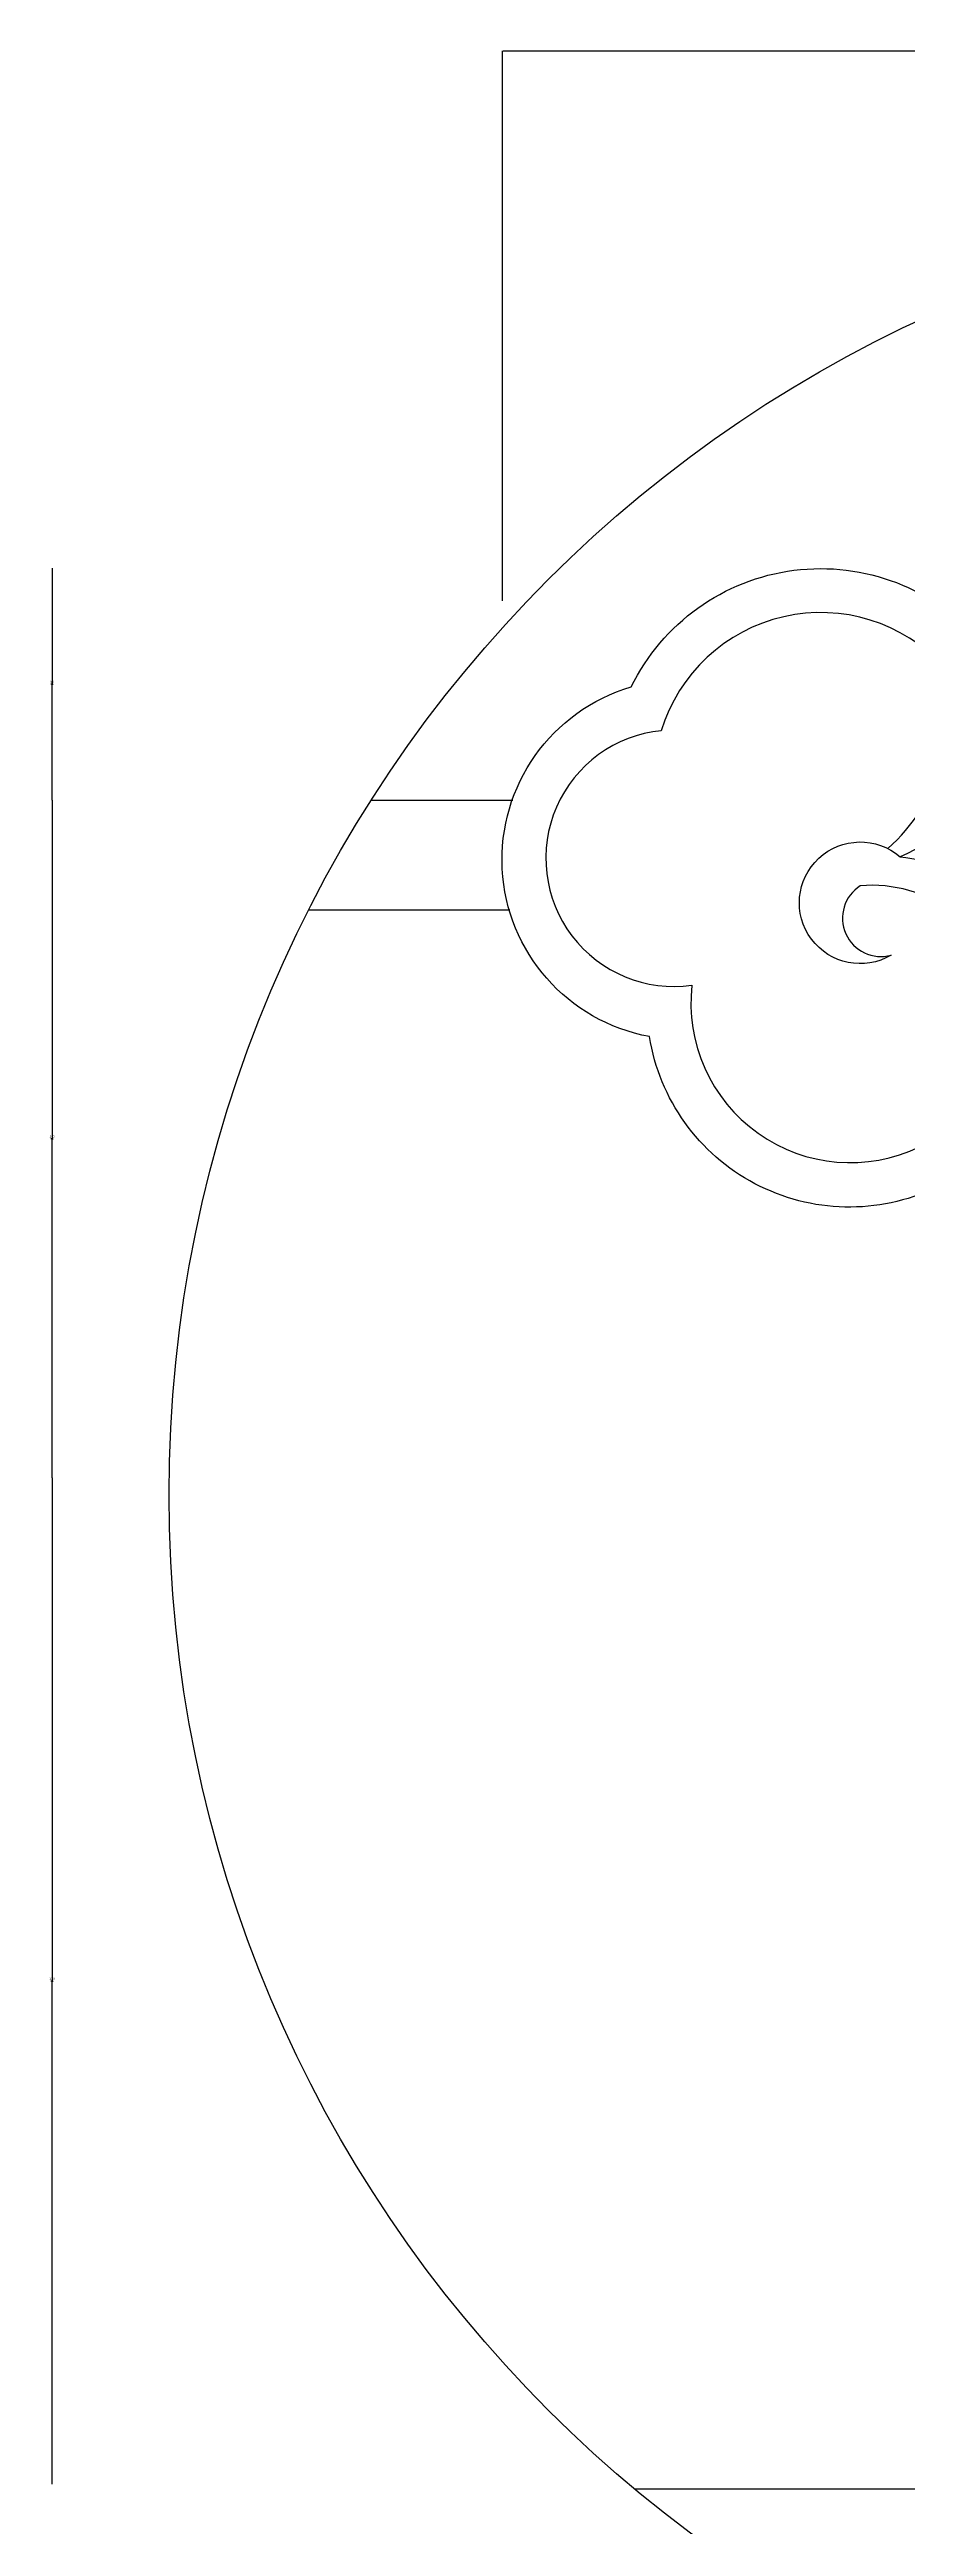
# Model space of a CAD drawing. Header units: metres. Extents: x 0 to 5136, y 0 to 4711.
# Drawn here: x 3404 to 3795, y 3582 to 4711 of the extents above; entities that cross this region are included whole.
import ezdxf

# ---------------------------------------------------------------- set-up
doc = ezdxf.new("R2010")
doc.units = ezdxf.units.M
for name, color, linetype in [('4', 4, 'Continuous'), ('7', 7, 'Continuous'), ('DIM', 3, 'Continuous')]:
    doc.layers.add(name, color=color, linetype=linetype)
doc.dimstyles.get("Standard").update_dxf_attribs({"dimtxt": 2.5, "dimasz": 2.5, "dimexe": 1.25, "dimexo": 0.625, "dimtad": 1, "dimcen": 2.5, "dimazin": 3, "dimtfac": 1, "dimtmove": 0, "dimatfit": 3})

# ---------------------------------------------------------------- blocks, each defined once
blk = doc.blocks.new('*D56')
for p, q in [((3610.82, 4459.96), (3610.82, 4710.69)), ((3611.07, 4710.69), (4029.47, 4710.69)), ((4032.47, 4710.69), (4450.87, 4710.69)), ((4451.12, 4459.96), (4451.12, 4710.69))]:
    blk.add_line(p, q)
at = {"layer": 'Defpoints'}
for p in [(3610.82, 4710.69), (3610.82, 4459.96), (4451.12, 4459.96)]:
    blk.add_point(p, dxfattribs=at)
at = {"layer": 'DIM', "insert": (4030.97, 4710.69), "char_height": 1, "attachment_point": 5}
blk.add_mtext('420', dxfattribs=at)
blk = doc.blocks.new('*D58')
for p, q in [((3405.44, 4369.15), (3405.44, 4214.61)), ((3405.19, 4214.61), (3404.94, 4214.61)), ((3405.44, 4060.07), (3405.44, 4214.61)), ((3405.44, 4214.61), (3405.44, 4214.61)), ((3405.69, 4214.61), (3405.94, 4214.61))]:
    blk.add_line(p, q)
at = {"layer": 'Defpoints'}
for p in [(3405.44, 4369.15), (3405.44, 4214.61), (3405.44, 4060.07)]:
    blk.add_point(p, dxfattribs=at)
at = {"layer": 'DIM', "insert": (3405.44, 4215.735), "char_height": 1, "attachment_point": 5}
blk.add_mtext('155', dxfattribs=at)
blk = doc.blocks.new('*D61')
for p, q in [((3405.44, 4060.07), (3405.44, 3830.61)), ((3405.19, 3830.61), (3404.94, 3830.61)), ((3405.44, 3601.15), (3405.44, 3830.61)), ((3405.44, 3830.61), (3405.44, 3830.61)), ((3405.69, 3830.61), (3405.94, 3830.61))]:
    blk.add_line(p, q)
at = {"layer": 'Defpoints'}
for p in [(3405.44, 4060.07), (3405.44, 3830.61), (3405.44, 3601.15)]:
    blk.add_point(p, dxfattribs=at)
at = {"layer": 'DIM', "insert": (3405.44, 3831.735), "char_height": 1, "attachment_point": 5}
blk.add_mtext('230', dxfattribs=at)
blk = doc.blocks.new('*D62')
for p, q in [((3405.44, 4474.91), (3405.44, 4422.03)), ((3405.19, 4422.03), (3404.94, 4422.03)), ((3405.44, 4369.15), (3405.44, 4422.03)), ((3405.44, 4422.03), (3405.44, 4422.03)), ((3405.69, 4422.03), (3405.94, 4422.03))]:
    blk.add_line(p, q)
at = {"layer": 'Defpoints'}
for p in [(3405.44, 4474.91), (3405.44, 4422.03), (3405.44, 4369.15)]:
    blk.add_point(p, dxfattribs=at)
at = {"layer": 'DIM', "insert": (3405.44, 4423.155), "char_height": 1, "attachment_point": 5}
blk.add_mtext('53', dxfattribs=at)

msp = doc.modelspace()

# ---------------------------------------------------------------- linework, layer by layer
at = {"layer": '4'}
msp.add_line((3670.85, 3599.15), (4427.22, 3599.15), dxfattribs=at)
at = {"layer": '7'}
for p, q in [((3551, 4369.15), (3615.44, 4369.15)), ((3522.52, 4319.15), (3614.07, 4319.15))]:
    msp.add_line(p, q, dxfattribs=at)
for points in [[(3861.07, 4273.3, -0.35), (3808.33, 4192.37, -0.5), (3677.8, 4261.28, -0.79), (3669.51, 4420.71, -0.54), (3828.75, 4441.1, -0.43), (3792, 4343.24)], [(3786.46, 4346.98, 0.28), (3811.79, 4430.1, 0.58), (3683.18, 4400.76, 1.02), (3697.1, 4284.71, 0.59), (3800.92, 4210.99, 0.87), (3773.88, 4330.04, 0.86), (3787.92, 4298.38, -1.95), (3792, 4343.24, -0.28), (3855.78, 4295.06, -0.28)]]:
    msp.add_lwpolyline(points, format="xyb", dxfattribs=at)
at = {"layer": 'DIM'}
msp.add_circle((4049.03, 4052.33), 590.26, dxfattribs=at)

# ---------------------------------------------------------------- dimensions: what is measured, and where the dimension line sits
for base, p1, p2, text, picture, middle in [((3610.82, 4710.69), (3610.82, 4459.96), (4451.12, 4459.96), '420', '*D56', (4030.97, 4710.69)), ((3405.44, 4422.03), (3405.44, 4369.15), (3405.44, 4474.91), '53', '*D62', (3405.44, 4423.155)), ((3405.44, 4214.61), (3405.44, 4060.07), (3405.44, 4369.15), '155', '*D58', (3405.44, 4215.735)), ((3405.44, 3830.61), (3405.44, 3601.15), (3405.44, 4060.07), '230', '*D61', (3405.44, 3831.735))]:
    dim = msp.add_linear_dim(base=base, p1=p1, p2=p2, text=text, dimstyle='Standard', dxfattribs=at)
    dim.commit()
    dim.dimension.update_dxf_attribs({"geometry": picture, "text_midpoint": middle})

doc.saveas('drawing.dxf')
